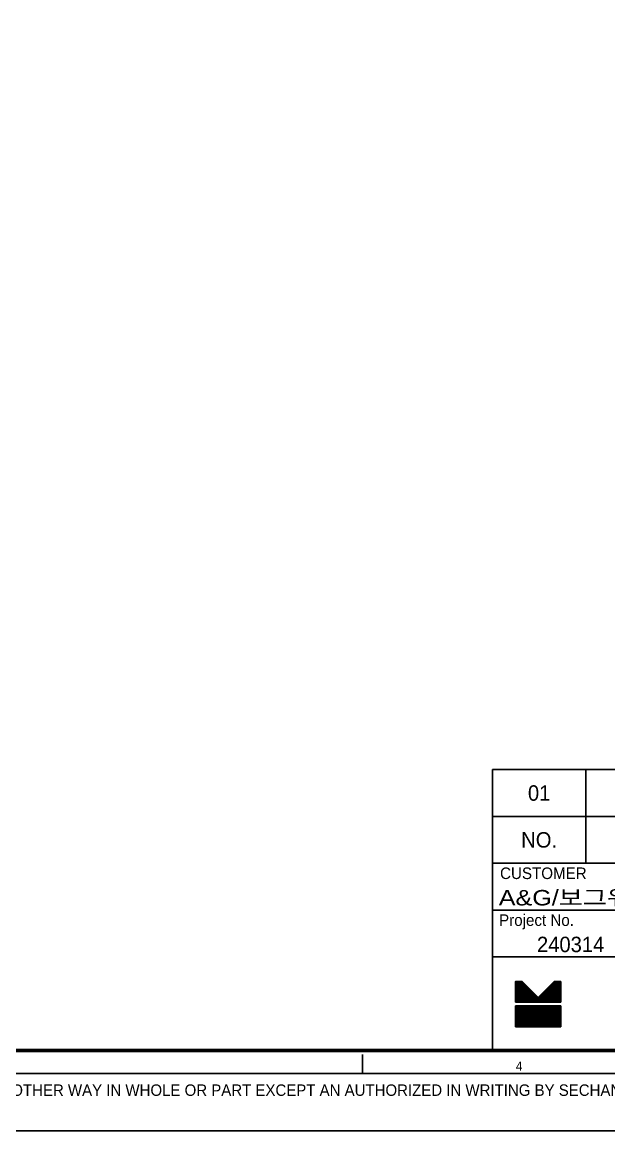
# Model space of a CAD drawing. Header units: inches. Extents: x 0 to 77285, y -118 to 40065.
# Drawn here: x 69765 to 70244, y -118 to 788 of the extents above; entities that cross this region are included whole.
import ezdxf
from ezdxf.enums import TextEntityAlignment as Align

# ---------------------------------------------------------------- set-up
doc = ezdxf.new("R2010")
doc.units = ezdxf.units.IN
doc.header["$LTSCALE"] = 5
doc.header["$MEASUREMENT"] = 0
doc.styles.add('SCI', font='')
doc.styles.get('SCI').set_extended_font_data('Gulim')

# ---------------------------------------------------------------- blocks, each defined once
blk = doc.blocks.new('A$C60684f4e')
at = {"linetype": 'Continuous'}
h = blk.add_hatch(dxfattribs=at)
h.set_pattern_fill('ANSI31', color=5, scale=0.492673, style=0)
h.set_pattern_definition([(45, (-371.08822, -367.43104), (-0.043546589, 0.043546589), [])])
h.paths.add_polyline_path([(278.45, -280.17), (278.45, -277.46), (277.58, -277.46), (275.49, -279.55), (273.4, -277.46), (272.54, -277.46), (272.54, -280.17)])
h.paths.add_polyline_path([(272.54, -280.67), (272.54, -283.38), (278.45, -283.38), (278.45, -280.67)])
for p, q in [((409.5, -249.75), (269.5, -249.75)), ((269.5, -249.75), (269.5, -255.88)), ((269.5, -286.5), (269.5, -255.88)), ((409.5, -255.88), (269.5, -255.88)), ((409.5, -262), (269.5, -262))]:
    blk.add_line(p, q)
at = {"color": 3}
for p, q in [((281.75, -255.88), (281.75, -249.75)), ((281.75, -262), (281.75, -255.88)), ((291.38, -268.13), (269.5, -268.13)), ((409.5, -274.25), (269.5, -274.25))]:
    blk.add_line(p, q, dxfattribs=at)
at = {"color": 5, "linetype": 'Continuous'}
for p, q in [((272.54, -277.46), (272.54, -280.17)), ((273.4, -277.46), (272.54, -277.46)), ((273.4, -277.46), (275.49, -279.55)), ((277.58, -277.46), (275.49, -279.55)), ((278.45, -277.46), (277.58, -277.46)), ((278.45, -280.17), (278.45, -277.46)), ((278.45, -280.17), (272.54, -280.17)), ((278.45, -280.67), (272.54, -280.67)), ((272.54, -280.67), (272.54, -283.38)), ((278.45, -283.38), (278.45, -280.67)), ((272.54, -283.38), (278.45, -283.38))]:
    blk.add_line(p, q, dxfattribs=at)
at = {"color": 2}
blk.add_line((252.5, -289.5), (252.5, -287), dxfattribs=at)
blk.add_lwpolyline([(12.5, -289.5), (12.5, -7.5), (412.5, -7.5), (412.5, -289.5)], close=True, dxfattribs=at)
at = {"color": 40, "const_width": 0.5}
blk.add_lwpolyline([(15.5, -286.5), (15.5, -10.5), (409.5, -10.5), (409.5, -286.5)], close=True, dxfattribs=at)
at = {"layer": 'Defpoints', "color": 1}
blk.add_lwpolyline([(0, -297), (0, 0), (420, 0), (420, -297)], close=True, dxfattribs=at)
at = {"style": 'SCI'}
blk.add_text('NO.', height=2.019, dxfattribs=at).set_placement((275.62, -258.94), align=Align.MIDDLE_CENTER)
for s, height, p in [('CUSTOMER', 1.514, (270.51, -263.31)), ('Project No.', 1.5144, (270.38, -269.44))]:
    blk.add_text(s, height=height, dxfattribs=at).set_placement(p, align=Align.MIDDLE_LEFT)
at = {"color": 2, "style": 'SCI'}
blk.add_text('4', height=1.17, dxfattribs=at).set_placement((273, -288.54), align=Align.MIDDLE_CENTER)
at = {"color": 3, "linetype": 'Continuous', "style": 'SCI'}
blk.add_text('IT MUST NOT BE REPRODUCED OR DISCLOSED TO OTHERS OR USED IN ANY OTHER WAY IN WHOLE OR PART EXCEPT AN AUTHORIZED IN WRITING BY SECHANG INTERNATIONAL Co., Ltd.', height=1.5, dxfattribs=at).set_placement((131.88, -292.43))

msp = doc.modelspace()

# ---------------------------------------------------------------- block references
at = {"xscale": 6.25, "yscale": 6.25, "zscale": 6.25}
msp.add_blockref('A$C60684f4e', (68464.72535195, 1738.1250001), dxfattribs=at)

# ---------------------------------------------------------------- texts
at = {"style": 'SCI'}
msp.add_text('01', height=12.620192308, dxfattribs=at).set_placement((70187.38160195, 158.0468751), align=Align.MIDDLE_CENTER)
at = {"color": 40, "style": 'SCI', "width": 1.13984}
msp.add_text('A&G/보그워너', height=12.620192308, dxfattribs=at).set_placement((70154.33666961, 66.1479388), (70282.21183254, 66.1479388), align=Align.FIT)
at = {"color": 40, "style": 'SCI'}
msp.add_text('240314', height=12.620192308, dxfattribs=at).set_placement((70213.13862649, 34.26382222), align=Align.MIDDLE_CENTER)

doc.saveas('drawing.dxf')
